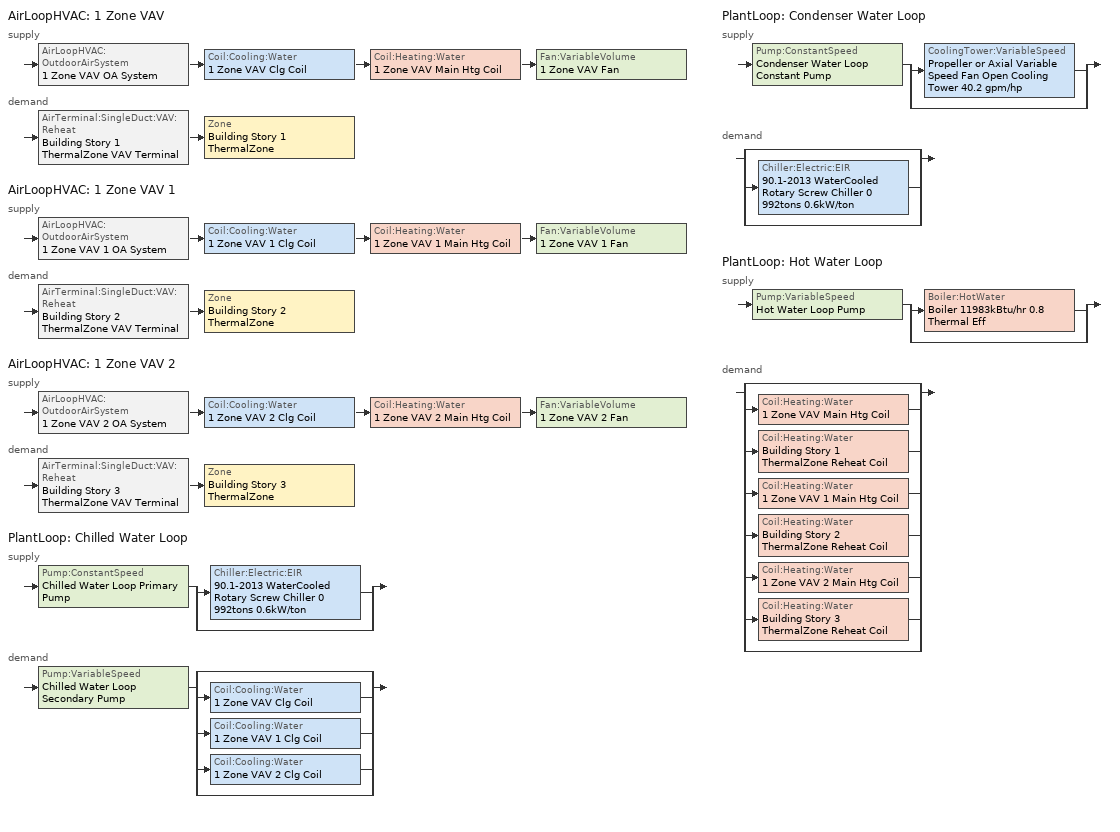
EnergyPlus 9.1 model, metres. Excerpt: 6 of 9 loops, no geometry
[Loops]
AirLoopHVAC '1 Zone VAV'
 supply: AirLoopHVAC:OutdoorAirSystem '1 Zone VAV OA System' > Coil:Cooling:Water '1 Zone VAV Clg Coil' > Coil:Heating:Water '1 Zone VAV Main Htg Coil' > Fan:VariableVolume '1 Zone VAV Fan'
 demand: AirTerminal:SingleDuct:VAV:Reheat 'Building Story 1 ThermalZone VAV Terminal' > Zone 'Building Story 1 ThermalZone'
AirLoopHVAC '1 Zone VAV 1'
 supply: AirLoopHVAC:OutdoorAirSystem '1 Zone VAV 1 OA System' > Coil:Cooling:Water '1 Zone VAV 1 Clg Coil' > Coil:Heating:Water '1 Zone VAV 1 Main Htg Coil' > Fan:VariableVolume '1 Zone VAV 1 Fan'
 demand: AirTerminal:SingleDuct:VAV:Reheat 'Building Story 2 ThermalZone VAV Terminal' > Zone 'Building Story 2 ThermalZone'
AirLoopHVAC '1 Zone VAV 2'
 supply: AirLoopHVAC:OutdoorAirSystem '1 Zone VAV 2 OA System' > Coil:Cooling:Water '1 Zone VAV 2 Clg Coil' > Coil:Heating:Water '1 Zone VAV 2 Main Htg Coil' > Fan:VariableVolume '1 Zone VAV 2 Fan'
 demand: AirTerminal:SingleDuct:VAV:Reheat 'Building Story 3 ThermalZone VAV Terminal' > Zone 'Building Story 3 ThermalZone'
PlantLoop 'Chilled Water Loop'
 supply: Pump:ConstantSpeed 'Chilled Water Loop Primary Pump' > split
  | Chiller:Electric:EIR '90.1-2013 WaterCooled  Rotary Screw Chiller 0 992tons 0.6kW/ton'
  | bypass
 demand: Pump:VariableSpeed 'Chilled Water Loop Secondary Pump' > split
  | bypass
  | Coil:Cooling:Water '1 Zone VAV Clg Coil'
  | Coil:Cooling:Water '1 Zone VAV 1 Clg Coil'
  | Coil:Cooling:Water '1 Zone VAV 2 Clg Coil'
  | bypass
PlantLoop 'Condenser Water Loop'
 supply: Pump:ConstantSpeed 'Condenser Water Loop Constant Pump' > split
  | CoolingTower:VariableSpeed 'Propeller or Axial Variable Speed Fan Open Cooling Tower 40.2 gpm/hp'
  | bypass
 demand: split
  | bypass
  | Chiller:Electric:EIR '90.1-2013 WaterCooled  Rotary Screw Chiller 0 992tons 0.6kW/ton'
  | bypass
PlantLoop 'Hot Water Loop'
 supply: Pump:VariableSpeed 'Hot Water Loop Pump' > split
  | Boiler:HotWater 'Boiler 11983kBtu/hr 0.8 Thermal Eff'
  | bypass
 demand: split
  | bypass
  | Coil:Heating:Water '1 Zone VAV Main Htg Coil'
  | Coil:Heating:Water 'Building Story 1 ThermalZone Reheat Coil'
  | Coil:Heating:Water '1 Zone VAV 1 Main Htg Coil'
  | Coil:Heating:Water 'Building Story 2 ThermalZone Reheat Coil'
  | Coil:Heating:Water '1 Zone VAV 2 Main Htg Coil'
  | Coil:Heating:Water 'Building Story 3 ThermalZone Reheat Coil'
  | bypass
[ZoneControl:Thermostat] Control Object Type 1=ThermostatSetpoint:DualSetpoint
Name | Zone or ZoneList | Control Type Schedule | Control Name 1
Building Story 1 ThermalZone Thermostat | Building Story 1 ThermalZone | Building Story 1 ThermalZone Thermostat Schedule | Story Mid Blended Space Type Thermostat
Building Story 2 ThermalZone Thermostat | Building Story 2 ThermalZone | Building Story 2 ThermalZone Thermostat Schedule | Story Ground Blended Space Type Thermostat
Building Story 3 ThermalZone Thermostat | Building Story 3 ThermalZone | Building Story 3 ThermalZone Thermostat Schedule | Story Top Blended Space Type Thermostat
[ThermostatSetpoint:DualSetpoint]
Name | Heating Setpoint Temperature Schedule | Cooling Setpoint Temperature Schedule
Story Mid Blended Space Type Thermostat; Story Top Blended Space Type Thermostat | RetailStripmall Type3_HTGSETP_SCH_NO_OPTIMUM | RetailStripmall Type3_CLGSETP_SCH_NO_OPTIMUM
Story Ground Blended Space Type Thermostat | RetailStripmall Type1_HTGSETP_SCH_NO_OPTIMUM | RetailStripmall Type1_CLGSETP_SCH_NO_OPTIMUM
[AirTerminal:SingleDuct:VAV:Reheat] Availability Schedule=Always On Discrete; Maximum Air Flow Rate {m3/s}=Autosize; Zone Minimum Air Flow Input Method=Constant; Constant Minimum Air Flow Fraction=0.7; Fixed Minimum Air Flow Rate {m3/s}=0; Maximum Hot Water or Steam Flow Rate {m3/s}=Autosize; Minimum Hot Water or Steam Flow Rate {m3/s}=0; Convergence Tolerance=0.001; Damper Heating Action=ReverseWithLimits; Maximum Flow per Zone Floor Area During Reheat {m3/s-m2}=Autocalculate; Maximum Flow Fraction During Reheat=0.5; Maximum Reheat Air Temperature {C}=40
Name | Reheat Coil
Building Story 1 ThermalZone VAV Terminal | Building Story 1 ThermalZone Reheat Coil
Building Story 2 ThermalZone VAV Terminal | Building Story 2 ThermalZone Reheat Coil
Building Story 3 ThermalZone VAV Terminal | Building Story 3 ThermalZone Reheat Coil
[Coil:Heating:Water] Availability Schedule=Always On Discrete; U-Factor Times Area Value {W/K}=Autosize; Maximum Water Flow Rate {m3/s}=Autosize; Performance Input Method=UFactorTimesAreaAndDesignWaterFlowRate; Rated Capacity {W}=Autosize; Rated Inlet Water Temperature {C}=82.2222; Rated Outlet Water Temperature {C}=71.1111; Rated Ratio for Air and Water Convection=0.5
Name | Rated Inlet Air Temperature {C} | Rated Outlet Air Temperature {C}
Building Story 1 ThermalZone Reheat Coil; Building Story 2 ThermalZone Reheat Coil; Building Story 3 ThermalZone Reheat Coil | 12.7778 | 40
1 Zone VAV Main Htg Coil; 1 Zone VAV 1 Main Htg Coil; 1 Zone VAV 2 Main Htg Coil | 7.22222 | 12.7778
[Zone equipment]
Building Story 1 ThermalZone: Building Story 1 ThermalZone VAV Terminal
Building Story 2 ThermalZone: Building Story 2 ThermalZone VAV Terminal
Building Story 3 ThermalZone: Building Story 3 ThermalZone VAV Terminal
[Sizing:Zone] Zone Cooling Design Supply Air Temperature Input Method=SupplyAirTemperature; Zone Cooling Design Supply Air Temperature {C}=12.7778; Zone Cooling Design Supply Air Temperature Difference {deltaC}=11.11; Zone Heating Design Supply Air Temperature Input Method=SupplyAirTemperature; Zone Heating Design Supply Air Temperature {C}=40; Zone Heating Design Supply Air Temperature Difference {deltaC}=11.11; Zone Cooling Design Supply Air Humidity Ratio {kgWater/kgDryAir}=0.0085; Zone Heating Design Supply Air Humidity Ratio {kgWater/kgDryAir}=0.008; Cooling Design Air Flow Method=DesignDayWithLimit; Cooling Design Air Flow Rate {m3/s}=0; Cooling Minimum Air Flow per Zone Floor Area {m3/s-m2}=0.000762; Cooling Minimum Air Flow {m3/s}=0; Cooling Minimum Air Flow Fraction=0; Heating Design Air Flow Method=DesignDay; Heating Design Air Flow Rate {m3/s}=0; Heating Maximum Air Flow per Zone Floor Area {m3/s-m2}=0.002032; Heating Maximum Air Flow {m3/s}=0.141576; Heating Maximum Air Flow Fraction=0.3; Account for Dedicated Outdoor Air System=No
Name | Design Specification Outdoor Air Object | Design Specification Zone Air Distribution Object
Building Story 1 ThermalZone | Blended OA 1 | Building Story 1 ThermalZone Design Spec Zone Air Dist
Building Story 2 ThermalZone | Blended OA | Building Story 2 ThermalZone Design Spec Zone Air Dist
Building Story 3 ThermalZone | Blended OA 2 | Building Story 3 ThermalZone Design Spec Zone Air Dist
[DesignSpecification:ZoneAirDistribution] Zone Air Distribution Effectiveness in Cooling Mode=1; Zone Air Distribution Effectiveness in Heating Mode=1
Building Story 1 ThermalZone Design Spec Zone Air Dist; Building Story 2 ThermalZone Design Spec Zone Air Dist; Building Story 3 ThermalZone Design Spec Zone Air Dist
[Controller:MechanicalVentilation] Demand Controlled Ventilation=No; System Outdoor Air Method=VentilationRateProcedure
Name | Availability Schedule | Zone Name 1 | Design Specification Outdoor Air Object Name 1 | Design Specification Zone Air Distribution Object Name 1
1 Zone VAV Vent Controller | 1 Zone VAV Occ Sch | Building Story 1 ThermalZone | Blended OA 1 | Building Story 1 ThermalZone Design Spec Zone Air Dist
1 Zone VAV 1 Vent Controller | 1 Zone VAV 1 Occ Sch | Building Story 2 ThermalZone | Blended OA | Building Story 2 ThermalZone Design Spec Zone Air Dist
1 Zone VAV 2 Vent Controller | 1 Zone VAV 2 Occ Sch | Building Story 3 ThermalZone | Blended OA 2 | Building Story 3 ThermalZone Design Spec Zone Air Dist
[DesignSpecification:OutdoorAir] Outdoor Air Method=Sum; Outdoor Air Flow per Person {m3/s-person}=0; Outdoor Air Flow per Zone Floor Area {m3/s-m2}=0.0011811; Outdoor Air Flow per Zone {m3/s}=0; Outdoor Air Flow Air Changes per Hour {1/hr}=0
Blended OA 1; Blended OA; Blended OA 2
[AirLoopHVAC] Design Supply Air Flow Rate {m3/s}=AutoSize
1 Zone VAV; 1 Zone VAV 1; 1 Zone VAV 2
[Sizing:System] Type of Load to Size On=Sensible; Design Outdoor Air Flow Rate {m3/s}=Autosize; Central Heating Maximum System Air Flow Ratio=0.3; Preheat Design Temperature {C}=7.22222; Preheat Design Humidity Ratio {kgWater/kgDryAir}=0.008; Precool Design Temperature {C}=12.7778; Precool Design Humidity Ratio {kgWater/kgDryAir}=0.008; Central Cooling Design Supply Air Temperature {C}=12.7778; Central Heating Design Supply Air Temperature {C}=12.7778; Type of Zone Sum to Use=Coincident; 100% Outdoor Air in Cooling=No; 100% Outdoor Air in Heating=No; Central Cooling Design Supply Air Humidity Ratio {kgWater/kgDryAir}=0.0085; Central Heating Design Supply Air Humidity Ratio {kgWater/kgDryAir}=0.008; Cooling Supply Air Flow Rate Method=DesignDay; Cooling Supply Air Flow Rate {m3/s}=0; Cooling Supply Air Flow Rate Per Floor Area {m3/s-m2}=0.00996765; Cooling Fraction of Autosized Cooling Supply Air Flow Rate=1; Cooling Supply Air Flow Rate Per Unit Cooling Capacity {m3/s-W}=3.94755e-05; Heating Supply Air Flow Rate Method=DesignDay; Heating Supply Air Flow Rate {m3/s}=0; Heating Supply Air Flow Rate Per Floor Area {m3/s-m2}=0.00996765; Heating Fraction of Autosized Heating Supply Air Flow Rate=1; Heating Fraction of Autosized Cooling Supply Air Flow Rate=1; Heating Supply Air Flow Rate Per Unit Heating Capacity {m3/s-W}=3.15882e-05; System Outdoor Air Method=ZoneSum; Zone Maximum Outdoor Air Fraction=1; Cooling Design Capacity Method=CoolingDesignCapacity; Cooling Design Capacity {W}=Autosize; Cooling Design Capacity Per Floor Area {W/m2}=234.7; Fraction of Autosized Cooling Design Capacity=1; Heating Design Capacity Method=HeatingDesignCapacity; Heating Design Capacity {W}=Autosize; Heating Design Capacity Per Floor Area {W/m2}=157; Fraction of Autosized Heating Design Capacity=1; Central Cooling Capacity Control Method=OnOff
1 Zone VAV; 1 Zone VAV 1; 1 Zone VAV 2
[Controller:WaterCoil] Control Variable=Temperature; Actuator Variable=Flow; Maximum Actuated Flow {m3/s}=Autosize; Minimum Actuated Flow {m3/s}=0
Name | Action | Controller Convergence Tolerance {deltaC}
1 Zone VAV Clg Coil Controller; 1 Zone VAV 1 Clg Coil Controller; 1 Zone VAV 2 Clg Coil Controller | Reverse | Autosize
1 Zone VAV Main Htg Coil Controller; 1 Zone VAV 1 Main Htg Coil Controller; 1 Zone VAV 2 Main Htg Coil Controller | Normal | 0.0001
[Controller:OutdoorAir] Minimum Outdoor Air Flow Rate {m3/s}=Autosize; Maximum Outdoor Air Flow Rate {m3/s}=Autosize; Economizer Control Type=NoEconomizer; Economizer Control Action Type=ModulateFlow; Economizer Maximum Limit Dry-Bulb Temperature {C}=28; Economizer Maximum Limit Enthalpy {J/kg}=64000; Lockout Type=NoLockout; Minimum Limit Type=FixedMinimum; High Humidity Control=No; Control High Indoor Humidity Based on Outdoor Humidity Ratio=Yes; Heat Recovery Bypass Control Type=BypassWhenWithinEconomizerLimits
Name | Minimum Outdoor Air Schedule | Mechanical Ventilation Controller
1 Zone VAV OA Controller | 1 Zone VAV Occ Sch | 1 Zone VAV Vent Controller
1 Zone VAV 1 OA Controller | 1 Zone VAV 1 Occ Sch | 1 Zone VAV 1 Vent Controller
1 Zone VAV 2 OA Controller | 1 Zone VAV 2 Occ Sch | 1 Zone VAV 2 Vent Controller
[SetpointManager:MixedAir] Control Variable=Temperature
Name | Setpoint Node or NodeList
1 Zone VAV Mixed Air Node OS Default SPM | 1 Zone VAV Mixed Air Node
1 Zone VAV Clg Coil Outlet Air Node OS Default SPM | 1 Zone VAV Clg Coil Outlet Air Node
1 Zone VAV Main Htg Coil Outlet Air Node OS Default SPM | 1 Zone VAV Main Htg Coil Outlet Air Node
1 Zone VAV 1 Mixed Air Node OS Default SPM | 1 Zone VAV 1 Mixed Air Node
1 Zone VAV 1 Clg Coil Outlet Air Node OS Default SPM | 1 Zone VAV 1 Clg Coil Outlet Air Node
1 Zone VAV 1 Main Htg Coil Outlet Air Node OS Default SPM | 1 Zone VAV 1 Main Htg Coil Outlet Air Node
1 Zone VAV 2 Mixed Air Node OS Default SPM | 1 Zone VAV 2 Mixed Air Node
1 Zone VAV 2 Clg Coil Outlet Air Node OS Default SPM | 1 Zone VAV 2 Clg Coil Outlet Air Node
1 Zone VAV 2 Main Htg Coil Outlet Air Node OS Default SPM | 1 Zone VAV 2 Main Htg Coil Outlet Air Node
[Coil:Cooling:Water] Availability Schedule=Always On Discrete; Design Water Flow Rate {m3/s}=Autosize; Design Air Flow Rate {m3/s}=Autosize; Design Inlet Water Temperature {C}=Autosize; Design Inlet Air Temperature {C}=Autosize; Design Outlet Air Temperature {C}=Autosize; Design Inlet Air Humidity Ratio {kgWater/kgDryAir}=Autosize; Design Outlet Air Humidity Ratio {kgWater/kgDryAir}=Autosize; Type of Analysis=SimpleAnalysis; Heat Exchanger Configuration=CrossFlow
1 Zone VAV Clg Coil; 1 Zone VAV 1 Clg Coil; 1 Zone VAV 2 Clg Coil
[Fan:VariableVolume] Pressure Rise {Pa}=1389.92; Maximum Flow Rate {m3/s}=AutoSize; Fan Power Minimum Flow Rate Input Method=Fraction; Fan Power Minimum Flow Fraction=0.1; Fan Power Minimum Air Flow Rate {m3/s}=0; Motor In Airstream Fraction=1; Fan Power Coefficient 1=0.027828; Fan Power Coefficient 2=0.026583; Fan Power Coefficient 3=-0.087069; Fan Power Coefficient 4=1.03092; Fan Power Coefficient 5=0
Name | Availability Schedule | Fan Total Efficiency | Motor Efficiency
1 Zone VAV Fan | 1 Zone VAV Occ Sch | 0.6201 | 0.954
1 Zone VAV 1 Fan | 1 Zone VAV 1 Occ Sch | 0.6253 | 0.962
1 Zone VAV 2 Fan | 1 Zone VAV 2 Occ Sch | 0.6253 | 0.962
[SetpointManager:Scheduled] Control Variable=Temperature
Name | Schedule | Setpoint Node or NodeList
1 Zone VAV Supply Air Setpoint Manager | Supply Air Temp - 55.0F | 1 Zone VAV Supply Outlet Node
1 Zone VAV 1 Supply Air Setpoint Manager | Supply Air Temp - 55.0F 1 | 1 Zone VAV 1 Supply Outlet Node
1 Zone VAV 2 Supply Air Setpoint Manager | Supply Air Temp - 55.0F 2 | 1 Zone VAV 2 Supply Outlet Node
Chilled Water Loop Setpoint Manager | Chilled Water Loop Temp - 44F | Chilled Water Loop Supply Outlet Node
Hot Water Loop Setpoint Manager | Hot Water Loop Temp - 180F | Hot Water Loop Supply Outlet Node
[PlantLoop] Fluid Type=Water; Maximum Loop Flow Rate {m3/s}=Autosize; Minimum Loop Flow Rate {m3/s}=0; Plant Loop Volume {m3}=Autocalculate; Load Distribution Scheme=Optimal; Plant Loop Demand Calculation Scheme=SingleSetpoint
Name | Plant Equipment Operation Scheme | Maximum Loop Temperature {C} | Minimum Loop Temperature {C} | Common Pipe Simulation
Chilled Water Loop | Chilled Water Loop Operation Schemes | 40 | 1 | CommonPipe
Condenser Water Loop | Condenser Water Loop Operation Schemes | 80 | 5
Hot Water Loop | Hot Water Loop Operation Schemes | 100 | 10
[Sizing:Plant] Sizing Option=NonCoincident; Zone Timesteps in Averaging Window=1; Coincident Sizing Factor Mode=None
Name | Loop Type | Design Loop Exit Temperature {C} | Loop Design Temperature Difference {deltaC}
Chilled Water Loop | Cooling | 6.66667 | 5.61111
Condenser Water Loop | Condenser | 29.4444 | 5.55556
Hot Water Loop | Heating | 82.2222 | 11.1111
[Pump:ConstantSpeed] Design Flow Rate {m3/s}=Autosize; Design Power Consumption {W}=Autosize; Fraction of Motor Inefficiencies to Fluid Stream=0; Pump Control Type=Intermittent; Design Power Sizing Method=PowerPerFlowPerPressure; Design Electric Power per Unit Flow Rate {W/(m3/s)}=348701.1; Design Shaft Power per Unit Flow Rate per Unit Head=1.28205
Name | Design Pump Head {Pa} | Motor Efficiency
Chilled Water Loop Primary Pump | 44836 | 0.924
Condenser Water Loop Constant Pump | 148557 | 0.945
[Chiller:Electric:EIR]
90.1-2013 WaterCooled  Rotary Screw Chiller 0 992tons 0.6kW/ton: Reference Capacity {W}=Autosize; Reference COP {W/W}=6.28036; Reference Leaving Chilled Water Temperature {C}=6.66667; Reference Entering Condenser Fluid Temperature {C}=35; Reference Chilled Water Flow Rate {m3/s}=Autosize; Reference Condenser Fluid Flow Rate {m3/s}=Autosize; Cooling Capacity Function of Temperature Curve=ChlrWtrPosDispPathAAllQRatio_fTchwsTcwsSI; Electric Input to Cooling Output Ratio Function of Temperature Curve=ChlrWtrPosDispPathAAllEIRRatio_fTchwsTcwsSI; Electric Input to Cooling Output Ratio Function of Part Load Ratio Curve=ChlrWtrPosDispPathAAllEIRRatio_fQRatio; Minimum Part Load Ratio=0.15; Maximum Part Load Ratio=1; Optimum Part Load Ratio=1; Minimum Unloading Ratio=0.25; Condenser Type=WaterCooled; Condenser Fan Power Ratio {W/W}=0; Fraction of Compressor Electric Consumption Rejected by Condenser=1; Leaving Chilled Water Lower Temperature Limit {C}=2.22222; Chiller Flow Mode=ConstantFlow; Sizing Factor=1
[Pump:VariableSpeed] Design Maximum Flow Rate {m3/s}=Autosize; Design Power Consumption {W}=Autosize; Fraction of Motor Inefficiencies to Fluid Stream=0; Coefficient 1 of the Part Load Performance Curve=0; Design Minimum Flow Rate {m3/s}=0; Pump Control Type=Intermittent; Skin Loss Radiative Fraction=0.5; Design Power Sizing Method=PowerPerFlowPerPressure; Design Electric Power per Unit Flow Rate {W/(m3/s)}=348701.1; Design Shaft Power per Unit Flow Rate per Unit Head=1.28205; Design Minimum Flow Rate Fraction=0
Name | Design Pump Head {Pa} | Motor Efficiency | Coefficient 2 of the Part Load Performance Curve | Coefficient 3 of the Part Load Performance Curve | Coefficient 4 of the Part Load Performance Curve
Chilled Water Loop Secondary Pump | 134508 | 0.941 | 0.0205 | 0.4101 | 0.5753
Hot Water Loop Pump | 179344 | 0.936 | 1 | 0 | 0
[PlantEquipmentOperationSchemes] Control Scheme Schedule Name 1=Always On Discrete
Name | Control Scheme Object Type 1 | Control Scheme Name 1
Chilled Water Loop Operation Schemes | PlantEquipmentOperation:CoolingLoad | Chilled Water Loop Cooling Operation Scheme
Condenser Water Loop Operation Schemes | PlantEquipmentOperation:CoolingLoad | Condenser Water Loop Cooling Operation Scheme
Hot Water Loop Operation Schemes | PlantEquipmentOperation:HeatingLoad | Hot Water Loop Heating Operation Scheme
[PlantEquipmentOperation:CoolingLoad] Load Range Lower Limit 1 {W}=0; Load Range Upper Limit 1 {W}=1000000000
Name | Range Equipment List Name 1
Chilled Water Loop Cooling Operation Scheme | Chilled Water Loop Cooling Equipment List
Condenser Water Loop Cooling Operation Scheme | Condenser Water Loop Cooling Equipment List
[PlantEquipmentList]
Chilled Water Loop Cooling Equipment List: Chiller:Electric:EIR, 90.1-2013 WaterCooled  Rotary Screw Chiller 0 992tons 0.6kW/ton
Condenser Water Loop Cooling Equipment List: CoolingTower:VariableSpeed, Propeller or Axial Variable Speed Fan Open Cooling Tower 40.2 gpm/hp
Hot Water Loop Heating Equipment List: Boiler:HotWater, Boiler 11983kBtu/hr 0.8 Thermal Eff
[CoolingTower:VariableSpeed]
Propeller or Axial Variable Speed Fan Open Cooling Tower 40.2 gpm/hp: Model Type=CoolToolsCrossFlow; Design Inlet Air Wet-Bulb Temperature {C}=25.5556; Design Approach Temperature {deltaC}=3.88889; Design Range Temperature {deltaC}=5.55556; Design Water Flow Rate {m3/s}=Autosize; Design Air Flow Rate {m3/s}=Autosize; Design Fan Power {W}=49460.2; Fan Power Ratio Function of Air Flow Rate Ratio Curve=VSD-TWR-FAN-FPLR; Minimum Air Flow Rate Ratio=0.2; Fraction of Tower Capacity in Free Convection Regime=0.125; Basin Heater Capacity {W/K}=0; Basin Heater Setpoint Temperature {C}=2; Evaporation Loss Mode=SaturatedExit; Evaporation Loss Factor {percent/K}=0.2; Drift Loss Percent {percent}=0.008; Blowdown Calculation Mode=ConcentrationRatio; Blowdown Concentration Ratio=3; Number of Cells=1; Cell Control=MaximalCell; Sizing Factor=1
[SetpointManager:FollowOutdoorAirTemperature]
Condenser Water Loop Setpoint Manager Follow OATwb with 7.0F Approach: Control Variable=Temperature; Reference Temperature Type=OutdoorAirWetBulb; Offset Temperature Difference {deltaC}=3.88889; Maximum Setpoint Temperature {C}=29.4444; Minimum Setpoint Temperature {C}=21.1111; Setpoint Node or NodeList=Condenser Water Loop Supply Outlet Node
[Boiler:HotWater]
Boiler 11983kBtu/hr 0.8 Thermal Eff: Fuel Type=NaturalGas; Nominal Capacity {W}=Autosize; Nominal Thermal Efficiency=0.8; Efficiency Curve Temperature Evaluation Variable=LeavingBoiler; Normalized Boiler Efficiency Curve=Boiler with Minimum Turndown; Design Water Flow Rate {m3/s}=Autosize; Minimum Part Load Ratio=0; Maximum Part Load Ratio=1.2; Optimum Part Load Ratio=1; Water Outlet Upper Temperature Limit {C}=95; Boiler Flow Mode=LeavingSetpointModulated; Parasitic Electric Load {W}=0; Sizing Factor=1
[PlantEquipmentOperation:HeatingLoad]
Hot Water Loop Heating Operation Scheme: Load Range Lower Limit 1 {W}=0; Load Range Upper Limit 1 {W}=1000000000; Range Equipment List Name 1=Hot Water Loop Heating Equipment List
[Schedule:Compact]
Building Story 1 ThermalZone Thermostat Schedule; Building Story 2 ThermalZone Thermostat Schedule; Building Story 3 ThermalZone Thermostat Schedule: Through: 12/31, For: AllDays, Until: 24:00, 4
[Schedule:Day:Interval]
RetailStripmall Type3_HTGSETP_SCH_NO_OPTIMUM Wkdy Day: No, 08:00, 15.56, 21:00, 21.11, 24:00, 15.56
RetailStripmall Type3_HTGSETP_SCH_NO_OPTIMUM Sat Day: No, 08:00, 15.56, 19:00, 21.11, 24:00, 15.56
RetailStripmall Type3_HTGSETP_SCH_NO_OPTIMUM Default: No, 09:00, 15.56, 18:00, 21.11, 24:00, 15.56
RetailStripmall Type3_HTGSETP_SCH_NO_OPTIMUM Summer Design Day; RetailStripmall Type1_HTGSETP_SCH_NO_OPTIMUM Summer Design Day: No, 24:00, 15.56
RetailStripmall Type3_HTGSETP_SCH_NO_OPTIMUM Winter Design Day: No, 08:00, 15.56, 09:00, 18.33, 21:00, 21.11, 24:00, 15.56
RetailStripmall Type3_CLGSETP_SCH_NO_OPTIMUM Wkdy Day: No, 08:00, 29.44, 21:00, 23.89, 24:00, 29.44
RetailStripmall Type3_CLGSETP_SCH_NO_OPTIMUM Sat Day: No, 08:00, 29.44, 18:00, 23.89, 24:00, 29.44
RetailStripmall Type3_CLGSETP_SCH_NO_OPTIMUM Default: No, 09:00, 29.44, 17:00, 23.89, 24:00, 29.44
RetailStripmall Type3_CLGSETP_SCH_NO_OPTIMUM Summer Design Day: No, 08:00, 29.44, 09:00, 26.67, 21:00, 23.89, 24:00, 29.44
RetailStripmall Type3_CLGSETP_SCH_NO_OPTIMUM Winter Design Day; RetailStripmall Type1_CLGSETP_SCH_NO_OPTIMUM Winter Design Day: No, 24:00, 29.44
1 Zone VAV Occ Sch Default; 1 Zone VAV 2 Occ Sch Default: No, 11:00, 0, 20:00, 1, 24:00, 0
1 Zone VAV Occ Sch Saturday; 1 Zone VAV 2 Occ Sch Saturday: No, 11:00, 0, 18:00, 1, 24:00, 0
1 Zone VAV Occ Sch Sunday: No, 11:00, 0, 17:00, 1, 24:00, 0
1 Zone VAV Occ Sch Summer Design Day; 1 Zone VAV Occ Sch Winter Design Day; 1 Zone VAV 1 Occ Sch Summer Design Day; 1 Zone VAV 1 Occ Sch Winter Design Day; 1 Zone VAV 2 Occ Sch Summer Design Day; 1 Zone VAV 2 Occ Sch Winter Design Day: No, 24:00, 1
RetailStripmall Type1_HTGSETP_SCH_NO_OPTIMUM Mon|Tue|Wed|Thu Day: No, 01:00, 21.11, 08:00, 15.56, 24:00, 21.11
RetailStripmall Type1_HTGSETP_SCH_NO_OPTIMUM Default|Sat|Fri Day; RetailStripmall Type1_HTGSETP_SCH_NO_OPTIMUM Default: No, 08:00, 15.56, 24:00, 21.11
RetailStripmall Type1_HTGSETP_SCH_NO_OPTIMUM Winter Design Day: No, 01:00, 21.11, 08:00, 15.56, 09:00, 18.33, 24:00, 21.11
RetailStripmall Type1_CLGSETP_SCH_NO_OPTIMUM Mon|Tue|Wed|Thu Day: No, 08:00, 29.44, 24:00, 23.89
RetailStripmall Type1_CLGSETP_SCH_NO_OPTIMUM Sat|Fri Day: No, 01:00, 23.89, 08:00, 29.44, 24:00, 23.89
RetailStripmall Type1_CLGSETP_SCH_NO_OPTIMUM Default: No, 08:00, 26.67, 24:00, 23.89
RetailStripmall Type1_CLGSETP_SCH_NO_OPTIMUM Summer Design Day: No, 08:00, 29.44, 09:00, 26.67, 24:00, 23.89
1 Zone VAV 1 Occ Sch Default: No, 12:00, 0, 23:00, 1, 24:00, 0
1 Zone VAV 1 Occ Sch Sunday: No, 11:00, 0, 22:00, 1, 24:00, 0
1 Zone VAV 2 Occ Sch Sunday: No, 12:00, 0, 17:00, 1, 24:00, 0
Chilled Water Loop Temp - 44F Default: No, 24:00, 6.66667
Hot Water Loop Temp - 180F Default: No, 24:00, 82.2222
Supply Air Temp - 55.0F Default; Supply Air Temp - 55.0F Default 1; Supply Air Temp - 55.0F Default 2: No, 24:00, 12.7778
[Schedule:Week:Daily]
RetailStripmall Type3_HTGSETP_SCH_NO_OPTIMUM Week Rule - Jan1-Jan5: RetailStripmall Type3_HTGSETP_SCH_NO_OPTIMUM Default, RetailStripmall Type3_HTGSETP_SCH_NO_OPTIMUM Default, RetailStripmall Type3_HTGSETP_SCH_NO_OPTIMUM Wkdy Day, RetailStripmall Type3_HTGSETP_SCH_NO_OPTIMUM Wkdy Day, RetailStripmall Type3_HTGSETP_SCH_NO_OPTIMUM Wkdy Day, RetailStripmall Type3_HTGSETP_SCH_NO_OPTIMUM Wkdy Day, RetailStripmall Type3_HTGSETP_SCH_NO_OPTIMUM Sat Day, RetailStripmall Type3_HTGSETP_SCH_NO_OPTIMUM Default, RetailStripmall Type3_HTGSETP_SCH_NO_OPTIMUM Summer Design Day, RetailStripmall Type3_HTGSETP_SCH_NO_OPTIMUM Winter Design Day, RetailStripmall Type3_HTGSETP_SCH_NO_OPTIMUM Default, RetailStripmall Type3_HTGSETP_SCH_NO_OPTIMUM Default
RetailStripmall Type3_HTGSETP_SCH_NO_OPTIMUM Week Rule - Jan6-Dec31: RetailStripmall Type3_HTGSETP_SCH_NO_OPTIMUM Default, RetailStripmall Type3_HTGSETP_SCH_NO_OPTIMUM Wkdy Day, RetailStripmall Type3_HTGSETP_SCH_NO_OPTIMUM Wkdy Day, RetailStripmall Type3_HTGSETP_SCH_NO_OPTIMUM Wkdy Day, RetailStripmall Type3_HTGSETP_SCH_NO_OPTIMUM Wkdy Day, RetailStripmall Type3_HTGSETP_SCH_NO_OPTIMUM Wkdy Day, RetailStripmall Type3_HTGSETP_SCH_NO_OPTIMUM Sat Day, RetailStripmall Type3_HTGSETP_SCH_NO_OPTIMUM Default, RetailStripmall Type3_HTGSETP_SCH_NO_OPTIMUM Summer Design Day, RetailStripmall Type3_HTGSETP_SCH_NO_OPTIMUM Winter Design Day, RetailStripmall Type3_HTGSETP_SCH_NO_OPTIMUM Default, RetailStripmall Type3_HTGSETP_SCH_NO_OPTIMUM Default
RetailStripmall Type3_CLGSETP_SCH_NO_OPTIMUM Week Rule - Jan1-Jan5: RetailStripmall Type3_CLGSETP_SCH_NO_OPTIMUM Default, RetailStripmall Type3_CLGSETP_SCH_NO_OPTIMUM Default, RetailStripmall Type3_CLGSETP_SCH_NO_OPTIMUM Wkdy Day, RetailStripmall Type3_CLGSETP_SCH_NO_OPTIMUM Wkdy Day, RetailStripmall Type3_CLGSETP_SCH_NO_OPTIMUM Wkdy Day, RetailStripmall Type3_CLGSETP_SCH_NO_OPTIMUM Wkdy Day, RetailStripmall Type3_CLGSETP_SCH_NO_OPTIMUM Sat Day, RetailStripmall Type3_CLGSETP_SCH_NO_OPTIMUM Default, RetailStripmall Type3_CLGSETP_SCH_NO_OPTIMUM Summer Design Day, RetailStripmall Type3_CLGSETP_SCH_NO_OPTIMUM Winter Design Day, RetailStripmall Type3_CLGSETP_SCH_NO_OPTIMUM Default, RetailStripmall Type3_CLGSETP_SCH_NO_OPTIMUM Default
RetailStripmall Type3_CLGSETP_SCH_NO_OPTIMUM Week Rule - Jan6-Dec31: RetailStripmall Type3_CLGSETP_SCH_NO_OPTIMUM Default, RetailStripmall Type3_CLGSETP_SCH_NO_OPTIMUM Wkdy Day, RetailStripmall Type3_CLGSETP_SCH_NO_OPTIMUM Wkdy Day, RetailStripmall Type3_CLGSETP_SCH_NO_OPTIMUM Wkdy Day, RetailStripmall Type3_CLGSETP_SCH_NO_OPTIMUM Wkdy Day, RetailStripmall Type3_CLGSETP_SCH_NO_OPTIMUM Wkdy Day, RetailStripmall Type3_CLGSETP_SCH_NO_OPTIMUM Sat Day, RetailStripmall Type3_CLGSETP_SCH_NO_OPTIMUM Default, RetailStripmall Type3_CLGSETP_SCH_NO_OPTIMUM Summer Design Day, RetailStripmall Type3_CLGSETP_SCH_NO_OPTIMUM Winter Design Day, RetailStripmall Type3_CLGSETP_SCH_NO_OPTIMUM Default, RetailStripmall Type3_CLGSETP_SCH_NO_OPTIMUM Default
1 Zone VAV Occ Sch Week Rule - Jan1-Jan5: 1 Zone VAV Occ Sch Default, 1 Zone VAV Occ Sch Default, 1 Zone VAV Occ Sch Default, 1 Zone VAV Occ Sch Default, 1 Zone VAV Occ Sch Default, 1 Zone VAV Occ Sch Default, 1 Zone VAV Occ Sch Saturday, 1 Zone VAV Occ Sch Default, 1 Zone VAV Occ Sch Summer Design Day, 1 Zone VAV Occ Sch Winter Design Day, 1 Zone VAV Occ Sch Default, 1 Zone VAV Occ Sch Default
1 Zone VAV Occ Sch Week Rule - Jan6-Dec31: 1 Zone VAV Occ Sch Sunday, 1 Zone VAV Occ Sch Default, 1 Zone VAV Occ Sch Default, 1 Zone VAV Occ Sch Default, 1 Zone VAV Occ Sch Default, 1 Zone VAV Occ Sch Default, 1 Zone VAV Occ Sch Saturday, 1 Zone VAV Occ Sch Default, 1 Zone VAV Occ Sch Summer Design Day, 1 Zone VAV Occ Sch Winter Design Day, 1 Zone VAV Occ Sch Default, 1 Zone VAV Occ Sch Default
RetailStripmall Type1_HTGSETP_SCH_NO_OPTIMUM Week Rule - Jan1-Jan5: RetailStripmall Type1_HTGSETP_SCH_NO_OPTIMUM Default, RetailStripmall Type1_HTGSETP_SCH_NO_OPTIMUM Default, RetailStripmall Type1_HTGSETP_SCH_NO_OPTIMUM Mon|Tue|Wed|Thu Day, RetailStripmall Type1_HTGSETP_SCH_NO_OPTIMUM Mon|Tue|Wed|Thu Day, RetailStripmall Type1_HTGSETP_SCH_NO_OPTIMUM Mon|Tue|Wed|Thu Day, RetailStripmall Type1_HTGSETP_SCH_NO_OPTIMUM Default|Sat|Fri Day, RetailStripmall Type1_HTGSETP_SCH_NO_OPTIMUM Default|Sat|Fri Day, RetailStripmall Type1_HTGSETP_SCH_NO_OPTIMUM Default, RetailStripmall Type1_HTGSETP_SCH_NO_OPTIMUM Summer Design Day, RetailStripmall Type1_HTGSETP_SCH_NO_OPTIMUM Winter Design Day, RetailStripmall Type1_HTGSETP_SCH_NO_OPTIMUM Default, RetailStripmall Type1_HTGSETP_SCH_NO_OPTIMUM Default
RetailStripmall Type1_HTGSETP_SCH_NO_OPTIMUM Week Rule - Jan6-Dec31: RetailStripmall Type1_HTGSETP_SCH_NO_OPTIMUM Default, RetailStripmall Type1_HTGSETP_SCH_NO_OPTIMUM Mon|Tue|Wed|Thu Day, RetailStripmall Type1_HTGSETP_SCH_NO_OPTIMUM Mon|Tue|Wed|Thu Day, RetailStripmall Type1_HTGSETP_SCH_NO_OPTIMUM Mon|Tue|Wed|Thu Day, RetailStripmall Type1_HTGSETP_SCH_NO_OPTIMUM Mon|Tue|Wed|Thu Day, RetailStripmall Type1_HTGSETP_SCH_NO_OPTIMUM Default|Sat|Fri Day, RetailStripmall Type1_HTGSETP_SCH_NO_OPTIMUM Default|Sat|Fri Day, RetailStripmall Type1_HTGSETP_SCH_NO_OPTIMUM Default, RetailStripmall Type1_HTGSETP_SCH_NO_OPTIMUM Summer Design Day, RetailStripmall Type1_HTGSETP_SCH_NO_OPTIMUM Winter Design Day, RetailStripmall Type1_HTGSETP_SCH_NO_OPTIMUM Default, RetailStripmall Type1_HTGSETP_SCH_NO_OPTIMUM Default
RetailStripmall Type1_CLGSETP_SCH_NO_OPTIMUM Week Rule - Jan1-Jan5: RetailStripmall Type1_CLGSETP_SCH_NO_OPTIMUM Default, RetailStripmall Type1_CLGSETP_SCH_NO_OPTIMUM Default, RetailStripmall Type1_CLGSETP_SCH_NO_OPTIMUM Mon|Tue|Wed|Thu Day, RetailStripmall Type1_CLGSETP_SCH_NO_OPTIMUM Mon|Tue|Wed|Thu Day, RetailStripmall Type1_CLGSETP_SCH_NO_OPTIMUM Mon|Tue|Wed|Thu Day, RetailStripmall Type1_CLGSETP_SCH_NO_OPTIMUM Sat|Fri Day, RetailStripmall Type1_CLGSETP_SCH_NO_OPTIMUM Sat|Fri Day, RetailStripmall Type1_CLGSETP_SCH_NO_OPTIMUM Default, RetailStripmall Type1_CLGSETP_SCH_NO_OPTIMUM Summer Design Day, RetailStripmall Type1_CLGSETP_SCH_NO_OPTIMUM Winter Design Day, RetailStripmall Type1_CLGSETP_SCH_NO_OPTIMUM Default, RetailStripmall Type1_CLGSETP_SCH_NO_OPTIMUM Default
RetailStripmall Type1_CLGSETP_SCH_NO_OPTIMUM Week Rule - Jan6-Dec31: RetailStripmall Type1_CLGSETP_SCH_NO_OPTIMUM Default, RetailStripmall Type1_CLGSETP_SCH_NO_OPTIMUM Mon|Tue|Wed|Thu Day, RetailStripmall Type1_CLGSETP_SCH_NO_OPTIMUM Mon|Tue|Wed|Thu Day, RetailStripmall Type1_CLGSETP_SCH_NO_OPTIMUM Mon|Tue|Wed|Thu Day, RetailStripmall Type1_CLGSETP_SCH_NO_OPTIMUM Mon|Tue|Wed|Thu Day, RetailStripmall Type1_CLGSETP_SCH_NO_OPTIMUM Sat|Fri Day, RetailStripmall Type1_CLGSETP_SCH_NO_OPTIMUM Sat|Fri Day, RetailStripmall Type1_CLGSETP_SCH_NO_OPTIMUM Default, RetailStripmall Type1_CLGSETP_SCH_NO_OPTIMUM Summer Design Day, RetailStripmall Type1_CLGSETP_SCH_NO_OPTIMUM Winter Design Day, RetailStripmall Type1_CLGSETP_SCH_NO_OPTIMUM Default, RetailStripmall Type1_CLGSETP_SCH_NO_OPTIMUM Default
1 Zone VAV 1 Occ Sch Week Rule - Jan1-Jan5: 1 Zone VAV 1 Occ Sch Default, 1 Zone VAV 1 Occ Sch Default, 1 Zone VAV 1 Occ Sch Default, 1 Zone VAV 1 Occ Sch Default, 1 Zone VAV 1 Occ Sch Default, 1 Zone VAV 1 Occ Sch Default, 1 Zone VAV 1 Occ Sch Default, 1 Zone VAV 1 Occ Sch Default, 1 Zone VAV 1 Occ Sch Summer Design Day, 1 Zone VAV 1 Occ Sch Winter Design Day, 1 Zone VAV 1 Occ Sch Default, 1 Zone VAV 1 Occ Sch Default
1 Zone VAV 1 Occ Sch Week Rule - Jan6-Dec31: 1 Zone VAV 1 Occ Sch Sunday, 1 Zone VAV 1 Occ Sch Default, 1 Zone VAV 1 Occ Sch Default, 1 Zone VAV 1 Occ Sch Default, 1 Zone VAV 1 Occ Sch Default, 1 Zone VAV 1 Occ Sch Default, 1 Zone VAV 1 Occ Sch Default, 1 Zone VAV 1 Occ Sch Default, 1 Zone VAV 1 Occ Sch Summer Design Day, 1 Zone VAV 1 Occ Sch Winter Design Day, 1 Zone VAV 1 Occ Sch Default, 1 Zone VAV 1 Occ Sch Default
1 Zone VAV 2 Occ Sch Week Rule - Jan1-Jan5: 1 Zone VAV 2 Occ Sch Default, 1 Zone VAV 2 Occ Sch Default, 1 Zone VAV 2 Occ Sch Default, 1 Zone VAV 2 Occ Sch Default, 1 Zone VAV 2 Occ Sch Default, 1 Zone VAV 2 Occ Sch Default, 1 Zone VAV 2 Occ Sch Saturday, 1 Zone VAV 2 Occ Sch Default, 1 Zone VAV 2 Occ Sch Summer Design Day, 1 Zone VAV 2 Occ Sch Winter Design Day, 1 Zone VAV 2 Occ Sch Default, 1 Zone VAV 2 Occ Sch Default
1 Zone VAV 2 Occ Sch Week Rule - Jan6-Dec31: 1 Zone VAV 2 Occ Sch Sunday, 1 Zone VAV 2 Occ Sch Default, 1 Zone VAV 2 Occ Sch Default, 1 Zone VAV 2 Occ Sch Default, 1 Zone VAV 2 Occ Sch Default, 1 Zone VAV 2 Occ Sch Default, 1 Zone VAV 2 Occ Sch Saturday, 1 Zone VAV 2 Occ Sch Default, 1 Zone VAV 2 Occ Sch Summer Design Day, 1 Zone VAV 2 Occ Sch Winter Design Day, 1 Zone VAV 2 Occ Sch Default, 1 Zone VAV 2 Occ Sch Default
Chilled Water Loop Temp - 44F Week Rule - Jan1-Dec31: Chilled Water Loop Temp - 44F Default, Chilled Water Loop Temp - 44F Default, Chilled Water Loop Temp - 44F Default, Chilled Water Loop Temp - 44F Default, Chilled Water Loop Temp - 44F Default, Chilled Water Loop Temp - 44F Default, Chilled Water Loop Temp - 44F Default, Chilled Water Loop Temp - 44F Default, Chilled Water Loop Temp - 44F Default, Chilled Water Loop Temp - 44F Default, Chilled Water Loop Temp - 44F Default, Chilled Water Loop Temp - 44F Default
Hot Water Loop Temp - 180F Week Rule - Jan1-Dec31: Hot Water Loop Temp - 180F Default, Hot Water Loop Temp - 180F Default, Hot Water Loop Temp - 180F Default, Hot Water Loop Temp - 180F Default, Hot Water Loop Temp - 180F Default, Hot Water Loop Temp - 180F Default, Hot Water Loop Temp - 180F Default, Hot Water Loop Temp - 180F Default, Hot Water Loop Temp - 180F Default, Hot Water Loop Temp - 180F Default, Hot Water Loop Temp - 180F Default, Hot Water Loop Temp - 180F Default
Supply Air Temp - 55.0F Week Rule - Jan1-Dec31: Supply Air Temp - 55.0F Default, Supply Air Temp - 55.0F Default, Supply Air Temp - 55.0F Default, Supply Air Temp - 55.0F Default, Supply Air Temp - 55.0F Default, Supply Air Temp - 55.0F Default, Supply Air Temp - 55.0F Default, Supply Air Temp - 55.0F Default, Supply Air Temp - 55.0F Default, Supply Air Temp - 55.0F Default, Supply Air Temp - 55.0F Default, Supply Air Temp - 55.0F Default
Supply Air Temp - 55.0F 1 Week Rule - Jan1-Dec31: Supply Air Temp - 55.0F Default 1, Supply Air Temp - 55.0F Default 1, Supply Air Temp - 55.0F Default 1, Supply Air Temp - 55.0F Default 1, Supply Air Temp - 55.0F Default 1, Supply Air Temp - 55.0F Default 1, Supply Air Temp - 55.0F Default 1, Supply Air Temp - 55.0F Default 1, Supply Air Temp - 55.0F Default 1, Supply Air Temp - 55.0F Default 1, Supply Air Temp - 55.0F Default 1, Supply Air Temp - 55.0F Default 1
Supply Air Temp - 55.0F 2 Week Rule - Jan1-Dec31: Supply Air Temp - 55.0F Default 2, Supply Air Temp - 55.0F Default 2, Supply Air Temp - 55.0F Default 2, Supply Air Temp - 55.0F Default 2, Supply Air Temp - 55.0F Default 2, Supply Air Temp - 55.0F Default 2, Supply Air Temp - 55.0F Default 2, Supply Air Temp - 55.0F Default 2, Supply Air Temp - 55.0F Default 2, Supply Air Temp - 55.0F Default 2, Supply Air Temp - 55.0F Default 2, Supply Air Temp - 55.0F Default 2
[Schedule:Year]
RetailStripmall Type3_HTGSETP_SCH_NO_OPTIMUM: RetailStripmall Type3_HTGSETP_SCH_NO_OPTIMUM Week Rule - Jan1-Jan5, 1, 1, 1, 5, RetailStripmall Type3_HTGSETP_SCH_NO_OPTIMUM Week Rule - Jan6-Dec31, 1, 6, 12, 31
RetailStripmall Type3_CLGSETP_SCH_NO_OPTIMUM: RetailStripmall Type3_CLGSETP_SCH_NO_OPTIMUM Week Rule - Jan1-Jan5, 1, 1, 1, 5, RetailStripmall Type3_CLGSETP_SCH_NO_OPTIMUM Week Rule - Jan6-Dec31, 1, 6, 12, 31
1 Zone VAV Occ Sch: 1 Zone VAV Occ Sch Week Rule - Jan1-Jan5, 1, 1, 1, 5, 1 Zone VAV Occ Sch Week Rule - Jan6-Dec31, 1, 6, 12, 31
RetailStripmall Type1_HTGSETP_SCH_NO_OPTIMUM: RetailStripmall Type1_HTGSETP_SCH_NO_OPTIMUM Week Rule - Jan1-Jan5, 1, 1, 1, 5, RetailStripmall Type1_HTGSETP_SCH_NO_OPTIMUM Week Rule - Jan6-Dec31, 1, 6, 12, 31
RetailStripmall Type1_CLGSETP_SCH_NO_OPTIMUM: RetailStripmall Type1_CLGSETP_SCH_NO_OPTIMUM Week Rule - Jan1-Jan5, 1, 1, 1, 5, RetailStripmall Type1_CLGSETP_SCH_NO_OPTIMUM Week Rule - Jan6-Dec31, 1, 6, 12, 31
1 Zone VAV 1 Occ Sch: 1 Zone VAV 1 Occ Sch Week Rule - Jan1-Jan5, 1, 1, 1, 5, 1 Zone VAV 1 Occ Sch Week Rule - Jan6-Dec31, 1, 6, 12, 31
1 Zone VAV 2 Occ Sch: 1 Zone VAV 2 Occ Sch Week Rule - Jan1-Jan5, 1, 1, 1, 5, 1 Zone VAV 2 Occ Sch Week Rule - Jan6-Dec31, 1, 6, 12, 31
Chilled Water Loop Temp - 44F: Chilled Water Loop Temp - 44F Week Rule - Jan1-Dec31, 1, 1, 12, 31
Hot Water Loop Temp - 180F: Hot Water Loop Temp - 180F Week Rule - Jan1-Dec31, 1, 1, 12, 31
Supply Air Temp - 55.0F: Supply Air Temp - 55.0F Week Rule - Jan1-Dec31, 1, 1, 12, 31
Supply Air Temp - 55.0F 1: Supply Air Temp - 55.0F 1 Week Rule - Jan1-Dec31, 1, 1, 12, 31
Supply Air Temp - 55.0F 2: Supply Air Temp - 55.0F 2 Week Rule - Jan1-Dec31, 1, 1, 12, 31
[Schedule:Constant]
Always On Discrete: Hourly Value=1
[Curve:Biquadratic] Minimum Value of x {BasedOnField A2}=4.44; Maximum Value of x {BasedOnField A2}=12.22; Minimum Value of y {BasedOnField A3}=15.56; Maximum Value of y {BasedOnField A3}=29.44
Name | Coefficient1 Constant | Coefficient2 x | Coefficient3 x**2 | Coefficient4 y | Coefficient5 y**2 | Coefficient6 x*y | Minimum Curve Output {BasedOnField A4} | Maximum Curve Output {BasedOnField A4}
ChlrWtrPosDispPathAAllQRatio_fTchwsTcwsSI | 0.96744 | 0.037082 | 0.000434 | -0.005837 | -4.9e-05 | -0.000274 | 0.89 | 1.33
ChlrWtrPosDispPathAAllEIRRatio_fTchwsTcwsSI | 0.665307 | -0.009339 | 0.000483 | 0.009492 | 0.000544 | -0.000864 | 0.74 | 1.27
[Curve:Quadratic]
ChlrWtrPosDispPathAAllEIRRatio_fQRatio: Coefficient1 Constant=0.310965; Coefficient2 x=0.322519; Coefficient3 x**2=0.372745; Minimum Value of x {BasedOnField A2}=0.1; Maximum Value of x {BasedOnField A2}=1; Minimum Curve Output {BasedOnField A3}=0.35
[Curve:Cubic] Minimum Value of x {BasedOnField A2}=0
Name | Coefficient1 Constant | Coefficient2 x | Coefficient3 x**2 | Coefficient4 x**3 | Maximum Value of x {BasedOnField A2}
VSD-TWR-FAN-FPLR | 0.331629 | -0.885676 | 0.605565 | 0.948482 | 1
Boiler with Minimum Turndown | 0.7791 | 1.4745 | -2.5795 | 1.3467 | 1.3
